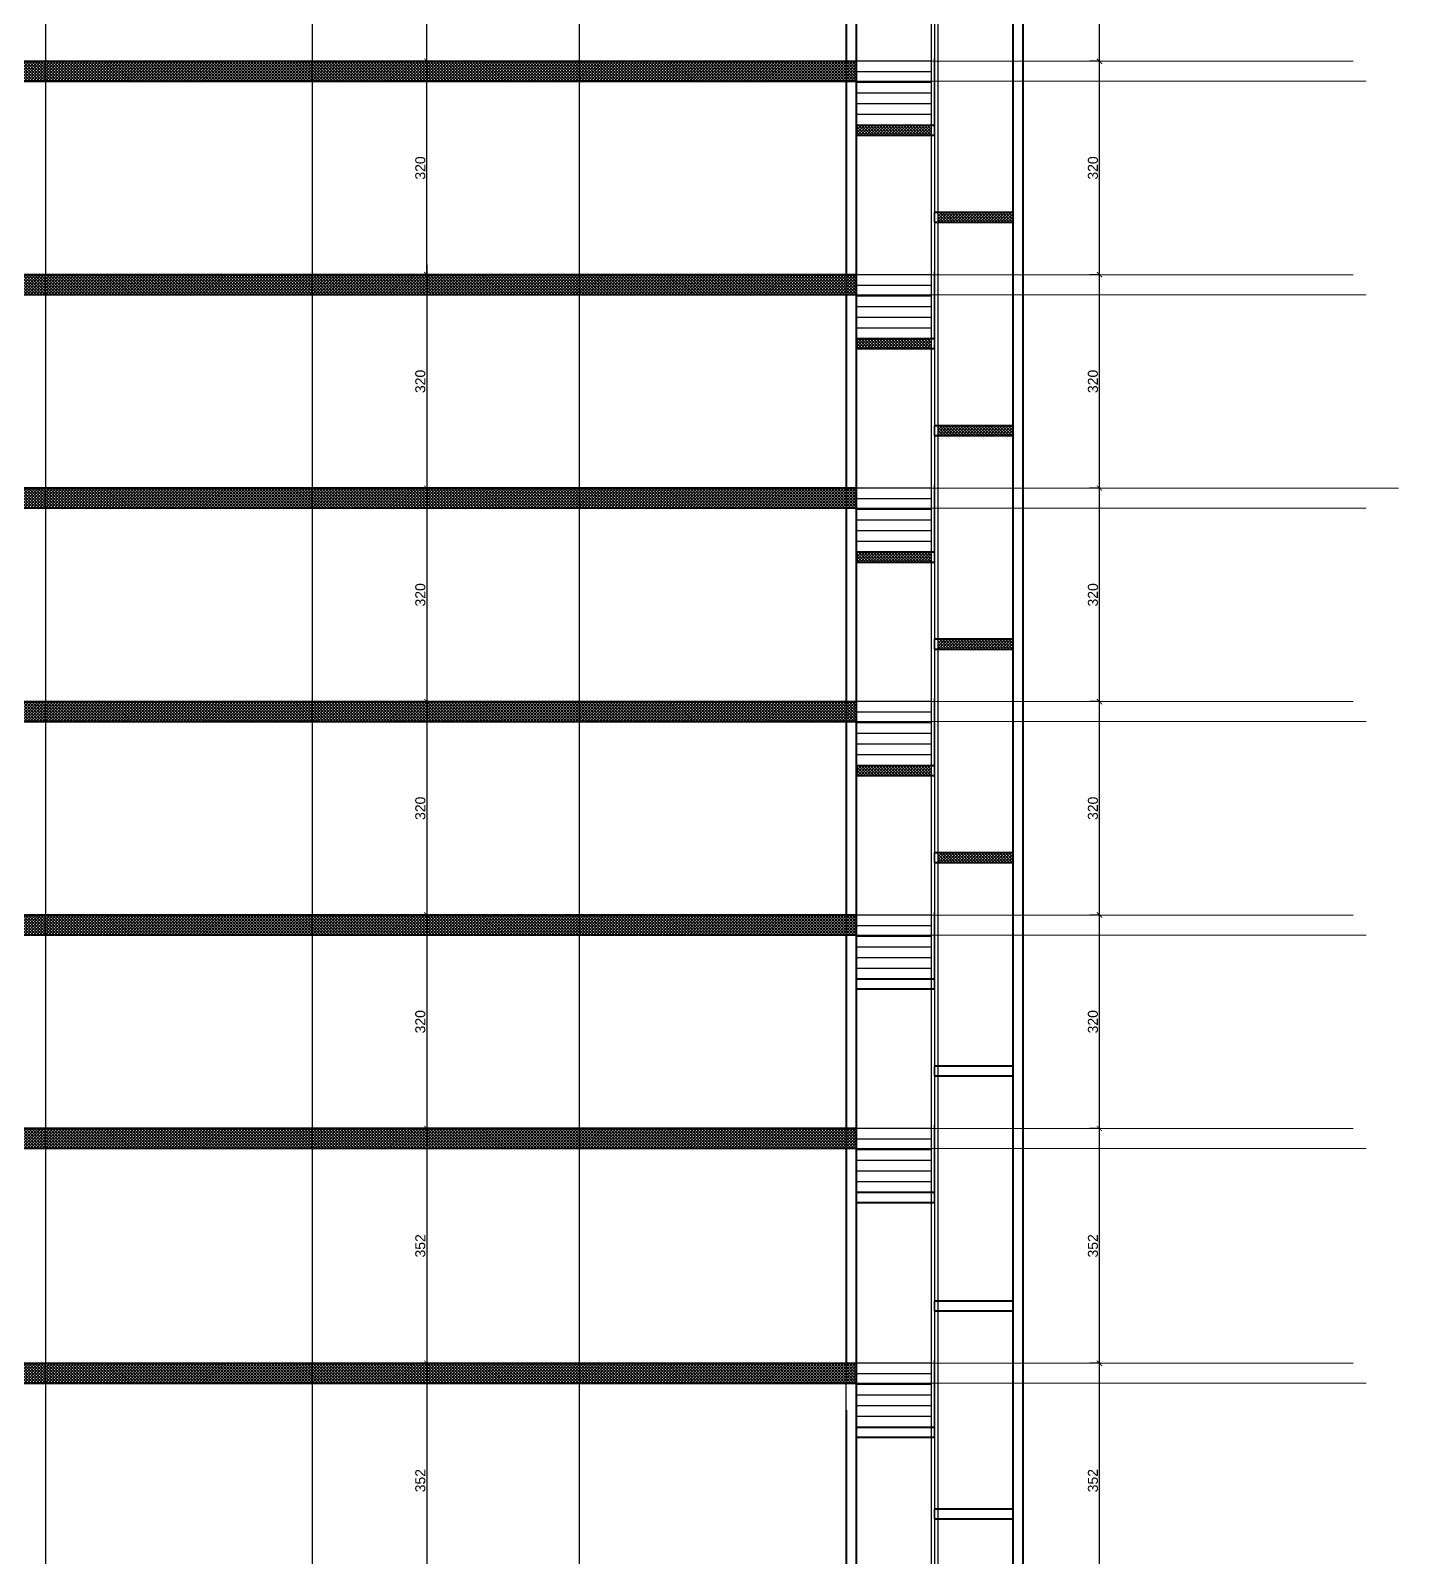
# Model space of a CAD drawing. Extents: x 250879 to 348495, y -51522 to -9360.
# Drawn here: x 290995 to 293046, y -49227 to -46938 of the extents above; entities that cross this region are included whole.
import ezdxf

# ---------------------------------------------------------------- set-up
doc = ezdxf.new("R2010")
doc.units = 0
doc.layers.get('0').update_dxf_attribs({"linetype": 'CONTINUOUS'})
doc.layers.get('DEFPOINTS').update_dxf_attribs({"color": 9, "linetype": 'CONTINUOUS'})
for name, color, linetype in [('AXIS', 1, 'CONTINUOUS'), ('CURTAIN', 150, 'CONTINUOUS'), ('WALL', 7, 'CONTINUOUS')]:
    doc.layers.add(name, color=color, linetype=linetype)
doc.layers.add('VIS', color=8, linetype='CONTINUOUS', lineweight=18)
doc.styles.get("Standard").update_dxf_attribs({"font": 'sanss___.ttf', "height": 15})
doc.dimstyles.new('STANDARD$0', dxfattribs={"dimscale": 0, "dimtxt": 12, "dimasz": 8, "dimexe": 15, "dimexo": 0.0625, "dimgap": 2, "dimtad": 1, "dimdec": 0, "dimzin": 0, "dimdsep": 46, "dimtxsty": 'Standard', "dimblk1": 'ARCHTICK', "dimblk2": 'ARCHTICK', "dimsah": 1, "dimcen": 0.09, "dimdle": 15, "dimclrd": 3, "dimclre": 3, "dimclrt": 3, "dimazin": 0, "dimtfac": 1, "dimtdec": 0, "dimtofl": 0, "dimtmove": 1, "dimatfit": 3, "dimldrblk": 'ARCHTICK', "dimfxl": 1.0455, "dimfxlon": 1, "dimtolj": 1, "dimtzin": 0, "dimarcsym": 0})
pattern_1 = [(45, (19207.2062, -21847.1652), (-2.24506403, 2.24506403), []), (135, (19207.2062, -21847.1652), (-2.24506403, -2.24506403), [])]

# ---------------------------------------------------------------- blocks, each defined once
blk = doc.blocks.new('_ARCHTICK')
at = {"color": 0, "linetype": 'ByBlock', "const_width": 0.15}
blk.add_lwpolyline([(-0.5, -0.5), (0.5, 0.5)], dxfattribs=at)
blk = doc.blocks.new('*D1991')
at = {"layer": 'DEFPOINTS', "color": 0, "linetype": 'Continuous', "transparency": 16777216}
for p in [(292597.6, -48936.2), (292636.2, -48936.2), (292576.8, -49288.2)]:
    blk.add_point(p, dxfattribs=at)
at = {"layer": 'WALL', "color": 3, "linetype": 'Continuous', "lineweight": -2, "transparency": 16777216}
for p, q in [((292598.6, -48936.2), (292582.6, -48936.2)), ((292597.6, -49303.2), (292597.6, -48921.2)), ((292596.5, -49288.2), (292612.6, -49288.2))]:
    blk.add_line(p, q, dxfattribs=at)
at = {"layer": 'WALL', "color": 3, "linetype": 'Continuous', "lineweight": -2, "transparency": 16777216, "xscale": 8, "yscale": 8, "zscale": 8}
for p, rotation in [((292597.6, -48936.2), 90), ((292597.6, -49288.2), 270)]:
    blk.add_blockref('_ARCHTICK', p, dxfattribs=dict(at, rotation=rotation))
at = {"layer": 'WALL', "color": 3, "linetype": 'Continuous', "transparency": 16777216, "insert": (292587.8, -49112.2), "char_height": 15, "attachment_point": 5, "rotation": 90}
blk.add_mtext('\\A1;352', dxfattribs=at)
blk = doc.blocks.new('*D1992')
at = {"layer": 'DEFPOINTS', "color": 0, "linetype": 'Continuous', "transparency": 16777216}
for p in [(292597.6, -48584.2), (292636.2, -48584.2), (292636.2, -48936.2)]:
    blk.add_point(p, dxfattribs=at)
at = {"layer": 'WALL', "color": 3, "linetype": 'Continuous', "lineweight": -2, "transparency": 16777216}
for p, q in [((292597.6, -48951.2), (292597.6, -48569.2)), ((292598.6, -48584.2), (292582.6, -48584.2)), ((292598.6, -48936.2), (292582.6, -48936.2))]:
    blk.add_line(p, q, dxfattribs=at)
at = {"layer": 'WALL', "color": 3, "linetype": 'Continuous', "lineweight": -2, "transparency": 16777216, "xscale": 8, "yscale": 8, "zscale": 8}
for p, rotation in [((292597.6, -48584.2), 90), ((292597.6, -48936.2), 270)]:
    blk.add_blockref('_ARCHTICK', p, dxfattribs=dict(at, rotation=rotation))
at = {"layer": 'WALL', "color": 3, "linetype": 'Continuous', "transparency": 16777216, "insert": (292587.8, -48760.2), "char_height": 15, "attachment_point": 5, "rotation": 90}
blk.add_mtext('\\A1;352', dxfattribs=at)
blk = doc.blocks.new('*D1993')
at = {"layer": 'DEFPOINTS', "color": 0, "linetype": 'Continuous', "transparency": 16777216}
for p in [(292597.6, -48264.2), (292636.2, -48264.2), (292636.2, -48584.2)]:
    blk.add_point(p, dxfattribs=at)
at = {"layer": 'WALL', "color": 3, "linetype": 'Continuous', "lineweight": -2, "transparency": 16777216}
for p, q in [((292597.6, -48599.2), (292597.6, -48249.2)), ((292598.6, -48264.2), (292582.6, -48264.2)), ((292598.6, -48584.2), (292582.6, -48584.2))]:
    blk.add_line(p, q, dxfattribs=at)
at = {"layer": 'WALL', "color": 3, "linetype": 'Continuous', "lineweight": -2, "transparency": 16777216, "xscale": 8, "yscale": 8, "zscale": 8}
for p, rotation in [((292597.6, -48264.2), 90), ((292597.6, -48584.2), 270)]:
    blk.add_blockref('_ARCHTICK', p, dxfattribs=dict(at, rotation=rotation))
at = {"layer": 'WALL', "color": 3, "linetype": 'Continuous', "transparency": 16777216, "insert": (292587.8, -48424.2), "char_height": 15, "attachment_point": 5, "rotation": 90}
blk.add_mtext('\\A1;320', dxfattribs=at)
blk = doc.blocks.new('*D1994')
at = {"layer": 'DEFPOINTS', "color": 0, "linetype": 'Continuous', "transparency": 16777216}
for p in [(292597.6, -47624.2), (292636.2, -47624.2), (292636.2, -47944.2)]:
    blk.add_point(p, dxfattribs=at)
at = {"layer": 'WALL', "color": 3, "linetype": 'Continuous', "lineweight": -2, "transparency": 16777216}
for p, q in [((292597.6, -47959.2), (292597.6, -47609.2)), ((292598.6, -47624.2), (292582.6, -47624.2)), ((292598.6, -47944.2), (292582.6, -47944.2))]:
    blk.add_line(p, q, dxfattribs=at)
at = {"layer": 'WALL', "color": 3, "linetype": 'Continuous', "lineweight": -2, "transparency": 16777216, "xscale": 8, "yscale": 8, "zscale": 8}
for p, rotation in [((292597.6, -47624.2), 90), ((292597.6, -47944.2), 270)]:
    blk.add_blockref('_ARCHTICK', p, dxfattribs=dict(at, rotation=rotation))
at = {"layer": 'WALL', "color": 3, "linetype": 'Continuous', "transparency": 16777216, "insert": (292587.8, -47784.2), "char_height": 15, "attachment_point": 5, "rotation": 90}
blk.add_mtext('\\A1;320', dxfattribs=at)
blk = doc.blocks.new('*D1995')
at = {"layer": 'DEFPOINTS', "color": 0, "linetype": 'Continuous', "transparency": 16777216}
for p in [(292597.6, -47304.2), (292597.6, -47304.2), (292597.6, -47624.2)]:
    blk.add_point(p, dxfattribs=at)
at = {"layer": 'WALL', "color": 3, "linetype": 'Continuous', "lineweight": -2, "transparency": 16777216}
for p, q in [((292597.6, -47639.2), (292597.6, -47289.2)), ((292597.6, -47304.2), (292582.6, -47304.2)), ((292597.6, -47624.2), (292582.6, -47624.2))]:
    blk.add_line(p, q, dxfattribs=at)
at = {"layer": 'WALL', "color": 3, "linetype": 'Continuous', "lineweight": -2, "transparency": 16777216, "xscale": 8, "yscale": 8, "zscale": 8}
for p, rotation in [((292597.6, -47304.2), 90), ((292597.6, -47624.2), 270)]:
    blk.add_blockref('_ARCHTICK', p, dxfattribs=dict(at, rotation=rotation))
at = {"layer": 'WALL', "color": 3, "linetype": 'Continuous', "transparency": 16777216, "insert": (292587.8, -47464.2), "char_height": 15, "attachment_point": 5, "rotation": 90}
blk.add_mtext('\\A1;320', dxfattribs=at)
blk = doc.blocks.new('*D1996')
at = {"layer": 'DEFPOINTS', "color": 0, "linetype": 'Continuous', "transparency": 16777216}
for p in [(292597.6, -46984.2), (292597.6, -46984.2), (292597.6, -47304.2)]:
    blk.add_point(p, dxfattribs=at)
at = {"layer": 'WALL', "color": 3, "linetype": 'Continuous', "lineweight": -2, "transparency": 16777216}
for p, q in [((292597.6, -47319.2), (292597.6, -46969.2)), ((292597.6, -46984.2), (292582.6, -46984.2)), ((292597.6, -47304.2), (292582.6, -47304.2))]:
    blk.add_line(p, q, dxfattribs=at)
at = {"layer": 'WALL', "color": 3, "linetype": 'Continuous', "lineweight": -2, "transparency": 16777216, "xscale": 8, "yscale": 8, "zscale": 8}
for p, rotation in [((292597.6, -46984.2), 90), ((292597.6, -47304.2), 270)]:
    blk.add_blockref('_ARCHTICK', p, dxfattribs=dict(at, rotation=rotation))
at = {"layer": 'WALL', "color": 3, "linetype": 'Continuous', "transparency": 16777216, "insert": (292587.8, -47144.2), "char_height": 15, "attachment_point": 5, "rotation": 90}
blk.add_mtext('\\A1;320', dxfattribs=at)
blk = doc.blocks.new('*D1999')
at = {"layer": 'DEFPOINTS', "color": 0, "linetype": 'Continuous', "transparency": 16777216}
for p in [(292597.6, -47944.2), (292597.6, -47944.2), (292597.6, -48264.2)]:
    blk.add_point(p, dxfattribs=at)
at = {"layer": 'WALL', "color": 3, "linetype": 'Continuous', "lineweight": -2, "transparency": 16777216}
for p, q in [((292597.6, -48279.2), (292597.6, -47929.2)), ((292597.6, -47944.2), (292582.6, -47944.2)), ((292597.6, -48264.2), (292582.6, -48264.2))]:
    blk.add_line(p, q, dxfattribs=at)
at = {"layer": 'WALL', "color": 3, "linetype": 'Continuous', "lineweight": -2, "transparency": 16777216, "xscale": 8, "yscale": 8, "zscale": 8}
for p, rotation in [((292597.6, -47944.2), 90), ((292597.6, -48264.2), 270)]:
    blk.add_blockref('_ARCHTICK', p, dxfattribs=dict(at, rotation=rotation))
at = {"layer": 'WALL', "color": 3, "linetype": 'Continuous', "transparency": 16777216, "insert": (292587.8, -48104.2), "char_height": 15, "attachment_point": 5, "rotation": 90}
blk.add_mtext('\\A1;320', dxfattribs=at)
blk = doc.blocks.new('*D2002')
at = {"layer": 'DEFPOINTS', "color": 0, "linetype": 'Continuous', "transparency": 16777216}
for p in [(292597.6, -46664.2), (292597.6, -46664.2), (292597.6, -46984.2)]:
    blk.add_point(p, dxfattribs=at)
at = {"layer": 'WALL', "color": 3, "linetype": 'Continuous', "lineweight": -2, "transparency": 16777216}
for p, q in [((292597.6, -46999.2), (292597.6, -46649.2)), ((292597.6, -46664.2), (292582.6, -46664.2)), ((292597.6, -46984.2), (292582.6, -46984.2))]:
    blk.add_line(p, q, dxfattribs=at)
at = {"layer": 'WALL', "color": 3, "linetype": 'Continuous', "lineweight": -2, "transparency": 16777216, "xscale": 8, "yscale": 8, "zscale": 8}
for p, rotation in [((292597.6, -46664.2), 90), ((292597.6, -46984.2), 270)]:
    blk.add_blockref('_ARCHTICK', p, dxfattribs=dict(at, rotation=rotation))
at = {"layer": 'WALL', "color": 3, "linetype": 'Continuous', "transparency": 16777216, "insert": (292587.8, -46824.2), "char_height": 15, "attachment_point": 5, "rotation": 90}
blk.add_mtext('\\A1;320', dxfattribs=at)
blk = doc.blocks.new('*D2005')
at = {"layer": 'DEFPOINTS', "color": 0, "linetype": 'Continuous', "transparency": 16777216}
for p in [(291589.1, -46984.2), (291589.1, -46984.2), (291589.1, -47304.2)]:
    blk.add_point(p, dxfattribs=at)
at = {"layer": 'WALL', "color": 3, "linetype": 'Continuous', "lineweight": -2, "transparency": 16777216}
for p, q in [((291589.1, -47319.2), (291589.1, -46969.2)), ((291589.1, -46984.2), (291574.1, -46984.2)), ((291589.1, -47304.2), (291574.1, -47304.2))]:
    blk.add_line(p, q, dxfattribs=at)
at = {"layer": 'WALL', "color": 3, "linetype": 'Continuous', "lineweight": -2, "transparency": 16777216, "xscale": 8, "yscale": 8, "zscale": 8}
for p, rotation in [((291589.1, -46984.2), 90), ((291589.1, -47304.2), 270)]:
    blk.add_blockref('_ARCHTICK', p, dxfattribs=dict(at, rotation=rotation))
at = {"layer": 'WALL', "color": 3, "linetype": 'Continuous', "transparency": 16777216, "insert": (291579.3, -47144.2), "char_height": 15, "attachment_point": 5, "rotation": 90}
blk.add_mtext('\\A1;320', dxfattribs=at)
blk = doc.blocks.new('*D2006')
at = {"layer": 'DEFPOINTS', "color": 0, "linetype": 'Continuous', "transparency": 16777216}
for p in [(291564.9, -46664.2), (291589.1, -46664.2), (291589.1, -46984.2)]:
    blk.add_point(p, dxfattribs=at)
at = {"layer": 'WALL', "color": 3, "linetype": 'Continuous', "lineweight": -2, "transparency": 16777216}
for p, q in [((291589.1, -46999.2), (291589.1, -46649.2)), ((291588, -46664.2), (291604.1, -46664.2)), ((291589.1, -46984.2), (291574.1, -46984.2))]:
    blk.add_line(p, q, dxfattribs=at)
at = {"layer": 'WALL', "color": 3, "linetype": 'Continuous', "lineweight": -2, "transparency": 16777216, "xscale": 8, "yscale": 8, "zscale": 8}
for p, rotation in [((291589.1, -46664.2), 90), ((291589.1, -46984.2), 270)]:
    blk.add_blockref('_ARCHTICK', p, dxfattribs=dict(at, rotation=rotation))
at = {"layer": 'WALL', "color": 3, "linetype": 'Continuous', "transparency": 16777216, "insert": (291579.3, -46824.2), "char_height": 15, "attachment_point": 5, "rotation": 90}
blk.add_mtext('\\A1;320', dxfattribs=at)
blk = doc.blocks.new('*D2009')
at = {"layer": 'DEFPOINTS', "color": 0, "linetype": 'Continuous', "transparency": 16777216}
for p in [(291589.1, -47304.2), (291589.1, -47624.2), (291589.1, -47624.2)]:
    blk.add_point(p, dxfattribs=at)
at = {"layer": 'WALL', "color": 3, "linetype": 'Continuous', "lineweight": -2, "transparency": 16777216}
for p, q in [((291589.1, -47289.2), (291589.1, -47639.2)), ((291589.1, -47304.2), (291574.1, -47304.2)), ((291589.1, -47624.2), (291574.1, -47624.2))]:
    blk.add_line(p, q, dxfattribs=at)
at = {"layer": 'WALL', "color": 3, "linetype": 'Continuous', "lineweight": -2, "transparency": 16777216, "xscale": 8, "yscale": 8, "zscale": 8}
for p, rotation in [((291589.1, -47304.2), 90), ((291589.1, -47624.2), 270)]:
    blk.add_blockref('_ARCHTICK', p, dxfattribs=dict(at, rotation=rotation))
at = {"layer": 'WALL', "color": 3, "linetype": 'Continuous', "transparency": 16777216, "insert": (291579.3, -47464.2), "char_height": 15, "attachment_point": 5, "rotation": 90}
blk.add_mtext('\\A1;320', dxfattribs=at)
blk = doc.blocks.new('*D2010')
at = {"layer": 'DEFPOINTS', "color": 0, "linetype": 'Continuous', "transparency": 16777216}
for p in [(291589.1, -47624.2), (291589.1, -47944.2), (291589.1, -47944.2)]:
    blk.add_point(p, dxfattribs=at)
at = {"layer": 'WALL', "color": 3, "linetype": 'Continuous', "lineweight": -2, "transparency": 16777216}
for p, q in [((291589.1, -47609.2), (291589.1, -47959.2)), ((291589.1, -47624.2), (291574.1, -47624.2)), ((291589.1, -47944.2), (291574.1, -47944.2))]:
    blk.add_line(p, q, dxfattribs=at)
at = {"layer": 'WALL', "color": 3, "linetype": 'Continuous', "lineweight": -2, "transparency": 16777216, "xscale": 8, "yscale": 8, "zscale": 8}
for p, rotation in [((291589.1, -47624.2), 90), ((291589.1, -47944.2), 270)]:
    blk.add_blockref('_ARCHTICK', p, dxfattribs=dict(at, rotation=rotation))
at = {"layer": 'WALL', "color": 3, "linetype": 'Continuous', "transparency": 16777216, "insert": (291579.3, -47784.2), "char_height": 15, "attachment_point": 5, "rotation": 90}
blk.add_mtext('\\A1;320', dxfattribs=at)
blk = doc.blocks.new('*D2011')
at = {"layer": 'DEFPOINTS', "color": 0, "linetype": 'Continuous', "transparency": 16777216}
for p in [(291589.1, -47944.2), (291589.1, -48264.2), (291589.1, -48264.2)]:
    blk.add_point(p, dxfattribs=at)
at = {"layer": 'WALL', "color": 3, "linetype": 'Continuous', "lineweight": -2, "transparency": 16777216}
for p, q in [((291589.1, -47929.2), (291589.1, -48279.2)), ((291589.1, -47944.2), (291574.1, -47944.2)), ((291589.1, -48264.2), (291574.1, -48264.2))]:
    blk.add_line(p, q, dxfattribs=at)
at = {"layer": 'WALL', "color": 3, "linetype": 'Continuous', "lineweight": -2, "transparency": 16777216, "xscale": 8, "yscale": 8, "zscale": 8}
for p, rotation in [((291589.1, -47944.2), 90), ((291589.1, -48264.2), 270)]:
    blk.add_blockref('_ARCHTICK', p, dxfattribs=dict(at, rotation=rotation))
at = {"layer": 'WALL', "color": 3, "linetype": 'Continuous', "transparency": 16777216, "insert": (291579.3, -48104.2), "char_height": 15, "attachment_point": 5, "rotation": 90}
blk.add_mtext('\\A1;320', dxfattribs=at)
blk = doc.blocks.new('*D2012')
at = {"layer": 'DEFPOINTS', "color": 0, "linetype": 'Continuous', "transparency": 16777216}
for p in [(291589.1, -48264.2), (291589.1, -48584.2), (291589.1, -48584.2)]:
    blk.add_point(p, dxfattribs=at)
at = {"layer": 'WALL', "color": 3, "linetype": 'Continuous', "lineweight": -2, "transparency": 16777216}
for p, q in [((291589.1, -48249.2), (291589.1, -48599.2)), ((291589.1, -48264.2), (291574.1, -48264.2)), ((291589.1, -48584.2), (291574.1, -48584.2))]:
    blk.add_line(p, q, dxfattribs=at)
at = {"layer": 'WALL', "color": 3, "linetype": 'Continuous', "lineweight": -2, "transparency": 16777216, "xscale": 8, "yscale": 8, "zscale": 8}
for p, rotation in [((291589.1, -48264.2), 90), ((291589.1, -48584.2), 270)]:
    blk.add_blockref('_ARCHTICK', p, dxfattribs=dict(at, rotation=rotation))
at = {"layer": 'WALL', "color": 3, "linetype": 'Continuous', "transparency": 16777216, "insert": (291579.3, -48424.2), "char_height": 15, "attachment_point": 5, "rotation": 90}
blk.add_mtext('\\A1;320', dxfattribs=at)
blk = doc.blocks.new('*D2013')
at = {"layer": 'DEFPOINTS', "color": 0, "linetype": 'Continuous', "transparency": 16777216}
for p in [(291589.1, -48584.2), (291589.1, -48936.2), (291589.1, -48936.2)]:
    blk.add_point(p, dxfattribs=at)
at = {"layer": 'WALL', "color": 3, "linetype": 'Continuous', "lineweight": -2, "transparency": 16777216}
for p, q in [((291589.1, -48569.2), (291589.1, -48951.2)), ((291589.1, -48584.2), (291574.1, -48584.2)), ((291589.1, -48936.2), (291574.1, -48936.2))]:
    blk.add_line(p, q, dxfattribs=at)
at = {"layer": 'WALL', "color": 3, "linetype": 'Continuous', "lineweight": -2, "transparency": 16777216, "xscale": 8, "yscale": 8, "zscale": 8}
for p, rotation in [((291589.1, -48584.2), 90), ((291589.1, -48936.2), 270)]:
    blk.add_blockref('_ARCHTICK', p, dxfattribs=dict(at, rotation=rotation))
at = {"layer": 'WALL', "color": 3, "linetype": 'Continuous', "transparency": 16777216, "insert": (291579.3, -48760.2), "char_height": 15, "attachment_point": 5, "rotation": 90}
blk.add_mtext('\\A1;352', dxfattribs=at)
blk = doc.blocks.new('*D2014')
at = {"layer": 'DEFPOINTS', "color": 0, "linetype": 'Continuous', "transparency": 16777216}
for p in [(291589.1, -48936.2), (291589.1, -49288.2), (291589.1, -49288.2)]:
    blk.add_point(p, dxfattribs=at)
at = {"layer": 'WALL', "color": 3, "linetype": 'Continuous', "lineweight": -2, "transparency": 16777216}
for p, q in [((291589.1, -48936.2), (291574.1, -48936.2)), ((291589.1, -48921.2), (291589.1, -49303.2)), ((291589.1, -49288.2), (291574.1, -49288.2))]:
    blk.add_line(p, q, dxfattribs=at)
at = {"layer": 'WALL', "color": 3, "linetype": 'Continuous', "lineweight": -2, "transparency": 16777216, "xscale": 8, "yscale": 8, "zscale": 8}
for p, rotation in [((291589.1, -48936.2), 90), ((291589.1, -49288.2), 270)]:
    blk.add_blockref('_ARCHTICK', p, dxfattribs=dict(at, rotation=rotation))
at = {"layer": 'WALL', "color": 3, "linetype": 'Continuous', "transparency": 16777216, "insert": (291579.3, -49112.2), "char_height": 15, "attachment_point": 5, "rotation": 90}
blk.add_mtext('\\A1;352', dxfattribs=at)

msp = doc.modelspace()

# ---------------------------------------------------------------- hatches: boundary and pattern name
at = {"layer": 'AXIS'}
h = msp.add_hatch(dxfattribs=at)
h.set_pattern_fill('ANSI37', color=256, style=0)
h.set_pattern_definition([(45, (19207.2062, -20567.1652), (-2.24506403, 2.24506403), []), (135, (19207.2062, -20567.1652), (-2.24506403, -2.24506403), [])])
h.paths.add_polyline_path([(292232.78876, -46984.17295), (289167.45959, -46984.17295), (289167.45959, -47014.17295), (292232.78876, -47014.17295)])
h = msp.add_hatch(dxfattribs=at)
h.set_pattern_fill('ANSI37', color=256, style=0)
h.set_pattern_definition([(45, (19207.2062, -20887.1652), (-2.24506403, 2.24506403), []), (135, (19207.2062, -20887.1652), (-2.24506403, -2.24506403), [])])
h.paths.add_polyline_path([(292345.37105, -47080.17295), (292232.78876, -47080.17295), (292232.78876, -47095.17295), (292345.37105, -47095.17295)])
h.paths.add_polyline_path([(292467.95335, -47210.60105), (292355.37105, -47210.60105), (292355.37105, -47225.60105), (292467.95335, -47225.60105)])
h = msp.add_hatch(dxfattribs=at)
h.set_pattern_fill('ANSI37', color=256, style=0)
h.set_pattern_definition([(45, (19207.2062, -20887.1652), (-2.24506403, 2.24506403), []), (135, (19207.2062, -20887.1652), (-2.24506403, -2.24506403), [])])
h.paths.add_polyline_path([(292232.78876, -47304.17295), (289167.45959, -47304.17295), (289167.45959, -47334.17295), (292232.78876, -47334.17295)])
h = msp.add_hatch(dxfattribs=at)
h.set_pattern_fill('ANSI37', color=256, style=0)
h.set_pattern_definition([(45, (19207.2062, -21207.1652), (-2.24506403, 2.24506403), []), (135, (19207.2062, -21207.1652), (-2.24506403, -2.24506403), [])])
h.paths.add_polyline_path([(292345.37105, -47400.17295), (292232.78876, -47400.17295), (292232.78876, -47415.17295), (292345.37105, -47415.17295)])
h.paths.add_polyline_path([(292467.95335, -47530.60105), (292355.37105, -47530.60105), (292355.37105, -47545.60105), (292467.95335, -47545.60105)])
h = msp.add_hatch(dxfattribs=at)
h.set_pattern_fill('ANSI37', color=256, style=0)
h.set_pattern_definition([(45, (19207.2062, -21207.1652), (-2.24506403, 2.24506403), []), (135, (19207.2062, -21207.1652), (-2.24506403, -2.24506403), [])])
h.paths.add_polyline_path([(292232.78876, -47624.17295), (289167.45959, -47624.17295), (289167.45959, -47654.17295), (292232.78876, -47654.17295)])
h = msp.add_hatch(dxfattribs=at)
h.set_pattern_fill('ANSI37', color=256, style=0)
h.set_pattern_definition([(45, (19207.2062, -21527.1652), (-2.24506403, 2.24506403), []), (135, (19207.2062, -21527.1652), (-2.24506403, -2.24506403), [])])
h.paths.add_polyline_path([(292345.37105, -47720.17295), (292232.78876, -47720.17295), (292232.78876, -47735.17295), (292345.37105, -47735.17295)])
h.paths.add_polyline_path([(292467.95335, -47850.60105), (292355.37105, -47850.60105), (292355.37105, -47865.60105), (292467.95335, -47865.60105)])
h = msp.add_hatch(dxfattribs=at)
h.set_pattern_fill('ANSI37', color=256, style=0)
h.set_pattern_definition([(45, (19207.2062, -21527.1652), (-2.24506403, 2.24506403), []), (135, (19207.2062, -21527.1652), (-2.24506403, -2.24506403), [])])
h.paths.add_polyline_path([(292232.78876, -47944.17295), (289167.45959, -47944.17295), (289167.45959, -47974.17295), (292232.78876, -47974.17295)])
h = msp.add_hatch(dxfattribs=at)
h.set_pattern_fill('ANSI37', color=256, style=0)
h.set_pattern_definition(pattern_1)
h.paths.add_polyline_path([(292345.37105, -48040.17295), (292232.78876, -48040.17295), (292232.78876, -48055.17295), (292345.37105, -48055.17295)])
h.paths.add_polyline_path([(292467.95335, -48170.60105), (292355.37105, -48170.60105), (292355.37105, -48185.60105), (292467.95335, -48185.60105)])
h = msp.add_hatch(dxfattribs=at)
h.set_pattern_fill('ANSI37', color=256, style=0)
h.set_pattern_definition(pattern_1)
h.paths.add_polyline_path([(292232.78876, -48264.17295), (289167.45959, -48264.17295), (289167.45959, -48294.17295), (292232.78876, -48294.17295)])
h = msp.add_hatch(dxfattribs=at)
h.set_pattern_fill('ANSI37', color=256, style=0)
h.set_pattern_definition([(45, (19207.2062, -22167.1652), (-2.24506403, 2.24506403), []), (135, (19207.2062, -22167.1652), (-2.24506403, -2.24506403), [])])
h.paths.add_polyline_path([(292232.78876, -48584.17295), (289167.45959, -48584.17295), (289167.45959, -48614.17295), (292232.78876, -48614.17295)])
h = msp.add_hatch(dxfattribs=at)
h.set_pattern_fill('ANSI37', color=256, style=0)
h.set_pattern_definition([(45, (19207.2062, -22519.1652), (-2.24506403, 2.24506403), []), (135, (19207.2062, -22519.1652), (-2.24506403, -2.24506403), [])])
h.paths.add_polyline_path([(292232.78876, -48936.17295), (289167.45959, -48936.17295), (289167.45959, -48966.17295), (292232.78876, -48966.17295)])

# ---------------------------------------------------------------- linework, layer by layer
for p, q in [((291017.78876, -50648.17295), (291017.78876, -45795.09533)), ((291417.78876, -50648.17295), (291417.78876, -45795.09533)), ((291817.78876, -50648.17295), (291817.78876, -45795.09533)), ((292217.78876, -50270.36125), (292217.78876, -45795.09533))]:
    msp.add_line(p, q, dxfattribs=at)
at = {"layer": 'CURTAIN', "linetype": 'Continuous'}
for p, q in [((292345.37105, -46664.17295), (292345.37105, -46984.17295)), ((292350.37105, -46664.17295), (292350.37105, -46984.17295)), ((292355.37105, -46664.17295), (292355.37105, -46984.17295)), ((292345.37105, -46984.17295), (292232.78876, -46984.17295)), ((292345.37105, -46984.17295), (292345.37105, -47304.17295)), ((292350.37105, -47080.17295), (292350.37105, -46979.36633)), ((292350.37105, -46984.17295), (292350.37105, -47304.17295)), ((292355.37105, -46984.17295), (292355.37105, -47304.17295)), ((292345.37105, -47000.17295), (292232.78876, -47000.17295)), ((292345.37105, -47016.17295), (292232.78876, -47016.17295)), ((292345.37105, -47032.17295), (292232.78876, -47032.17295)), ((292345.37105, -47048.17295), (292232.78876, -47048.17295)), ((292345.37105, -47064.17295), (292232.78876, -47064.17295)), ((292345.37105, -47304.17295), (292232.78876, -47304.17295)), ((292345.37105, -47304.17295), (292345.37105, -47624.17295)), ((292350.37105, -47400.17295), (292350.37105, -47299.36633)), ((292350.37105, -47304.17295), (292350.37105, -47624.17295)), ((292355.37105, -47304.17295), (292355.37105, -47624.17295)), ((292345.37105, -47320.17295), (292232.78876, -47320.17295)), ((292345.37105, -47336.17295), (292232.78876, -47336.17295)), ((292345.37105, -47352.17295), (292232.78876, -47352.17295)), ((292345.37105, -47368.17295), (292232.78876, -47368.17295)), ((292345.37105, -47384.17295), (292232.78876, -47384.17295)), ((292345.37105, -47624.17295), (292232.78876, -47624.17295)), ((292345.37105, -47624.17295), (292345.37105, -47944.17295)), ((292350.37105, -47720.17295), (292350.37105, -47619.36633)), ((292350.37105, -47624.17295), (292350.37105, -47944.17295)), ((292355.37105, -47624.17295), (292355.37105, -47944.17295)), ((292345.37105, -47640.17295), (292232.78876, -47640.17295)), ((292345.37105, -47656.17295), (292232.78876, -47656.17295)), ((292345.37105, -47672.17295), (292232.78876, -47672.17295)), ((292345.37105, -47688.17295), (292232.78876, -47688.17295)), ((292345.37105, -47704.17295), (292232.78876, -47704.17295)), ((292345.37105, -47944.17295), (292232.78876, -47944.17295)), ((292345.37105, -47944.17295), (292345.37105, -48264.17295)), ((292350.37105, -48040.17295), (292350.37105, -47939.36633)), ((292350.37105, -47944.17295), (292350.37105, -48264.17295)), ((292355.37105, -47944.17295), (292355.37105, -48264.17295)), ((292345.37105, -47960.17295), (292232.78876, -47960.17295)), ((292345.37105, -47976.17295), (292232.78876, -47976.17295)), ((292345.37105, -47992.17295), (292232.78876, -47992.17295)), ((292345.37105, -48008.17295), (292232.78876, -48008.17295)), ((292345.37105, -48024.17295), (292232.78876, -48024.17295)), ((292345.37105, -48264.17295), (292232.78876, -48264.17295)), ((292345.37105, -48264.17295), (292345.37105, -48584.17295)), ((292350.37105, -48360.17295), (292350.37105, -48259.36633)), ((292350.37105, -48264.17295), (292350.37105, -48584.17295)), ((292355.37105, -48264.17295), (292355.37105, -48584.17295)), ((292345.37105, -48280.17295), (292232.78876, -48280.17295)), ((292345.37105, -48296.17295), (292232.78876, -48296.17295)), ((292345.37105, -48312.17295), (292232.78876, -48312.17295)), ((292345.37105, -48328.17295), (292232.78876, -48328.17295)), ((292345.37105, -48344.17295), (292232.78876, -48344.17295)), ((292345.37105, -48584.17295), (292232.78876, -48584.17295)), ((292345.37105, -48584.17295), (292345.37105, -48936.17295)), ((292350.37105, -48680.17295), (292350.37105, -48579.36633)), ((292350.37105, -48584.17295), (292350.37105, -48936.17295)), ((292355.37105, -48584.17295), (292355.37105, -48936.17295)), ((292345.37105, -48600.17295), (292232.78876, -48600.17295)), ((292345.37105, -48616.17295), (292232.78876, -48616.17295)), ((292345.37105, -48632.17295), (292232.78876, -48632.17295)), ((292345.37105, -48648.17295), (292232.78876, -48648.17295)), ((292345.37105, -48664.17295), (292232.78876, -48664.17295)), ((292345.37105, -48936.17295), (292232.78876, -48936.17295)), ((292345.37105, -48936.17295), (292345.37105, -49288.17295)), ((292350.37105, -49032.17295), (292350.37105, -48931.36633)), ((292350.37105, -48936.17295), (292350.37105, -49288.17295)), ((292355.37105, -48936.17295), (292355.37105, -49288.17295)), ((292345.37105, -48952.17295), (292232.78876, -48952.17295)), ((292345.37105, -48968.17295), (292232.78876, -48968.17295)), ((292345.37105, -48984.17295), (292232.78876, -48984.17295)), ((292345.37105, -49000.17295), (292232.78876, -49000.17295)), ((292345.37105, -49016.17295), (292232.78876, -49016.17295))]:
    msp.add_line(p, q, dxfattribs=at)
at = {"layer": 'VIS', "ltscale": 0.0001}
for p, q in [((288770.05465, -46984.17295), (292978.1768, -46984.17295)), ((288770.05465, -47014.17295), (292997.64877, -47014.17295)), ((288770.05465, -47014.17295), (292997.64877, -47014.17295)), ((288770.05465, -47304.17295), (292978.1768, -47304.17295)), ((288770.05465, -47334.17295), (292997.64877, -47334.17295)), ((293045.87805, -47624.17295), (288800.22469, -47624.17295)), ((288770.05465, -47654.17295), (292997.64877, -47654.17295)), ((288770.05465, -47944.17295), (292978.1768, -47944.17295)), ((288770.05465, -47944.17295), (292978.1768, -47944.17295)), ((288770.05465, -47974.17295), (292997.64877, -47974.17295)), ((288770.05465, -48264.17295), (292978.1768, -48264.17295)), ((288770.05465, -48294.17295), (292997.64877, -48294.17295)), ((288770.05465, -48584.17295), (292978.1768, -48584.17295)), ((288770.05465, -48614.17295), (292997.64877, -48614.17295)), ((288770.05465, -48936.17295), (292978.1768, -48936.17295)), ((288770.05465, -48966.17295), (292997.64877, -48966.17295))]:
    msp.add_line(p, q, dxfattribs=at)
at = {"layer": 'WALL', "linetype": 'Continuous'}
for p, q in [((292345.37105, -47080.17295), (292232.78876, -47080.17295)), ((292345.37105, -47400.17295), (292232.78876, -47400.17295)), ((292345.37105, -47720.17295), (292232.78876, -47720.17295)), ((292345.37105, -48040.17295), (292232.78876, -48040.17295)), ((292345.37105, -48360.17295), (292232.78876, -48360.17295)), ((292345.37105, -48680.17295), (292232.78876, -48680.17295)), ((292345.37105, -49032.17295), (292232.78876, -49032.17295))]:
    msp.add_line(p, q, dxfattribs=at)
at = {"layer": 'WALL', "linetype": 'Continuous', "const_width": 3}
for points in [[(292232.78876, -45980.57093), (292232.78876, -49318.17295)], [(292232.78876, -46984.17295), (292217.78876, -46984.17295), (292217.78876, -46694.17295)], [(292467.95335, -46694.17295), (292467.95335, -49318.17295), (292232.78876, -49318.17295)], [(292467.95335, -46694.17295), (292467.95335, -50678.17295)], [(292482.95335, -46694.17295), (292482.95335, -50678.17295)], [(292232.78876, -46984.17295), (289167.45959, -46984.17295), (289167.45959, -47014.17295), (292232.78876, -47014.17295), (292232.78876, -46984.17295)], [(292232.78876, -46984.17295), (292232.78876, -49318.17295), (290028.51582, -49318.17295)], [(290817.70647, -49318.17295), (292232.78876, -49318.17295), (292232.78876, -46984.17295)], [(292232.78876, -47304.17295), (292217.78876, -47304.17295), (292217.78876, -47014.17295)], [(292232.78876, -47080.17295), (292350.37105, -47080.17295)], [(292232.78876, -47095.17295), (292350.37105, -47095.17295)], [(292467.95335, -47210.60105), (292350.37105, -47210.60105)], [(292467.95335, -47225.60105), (292350.37105, -47225.60105)], [(292232.78876, -47304.17295), (289167.45959, -47304.17295), (289167.45959, -47334.17295), (292232.78876, -47334.17295), (292232.78876, -47304.17295)], [(292232.78876, -47304.17295), (292232.78876, -49670.17295), (290028.51582, -49670.17295)], [(292232.78876, -47624.17295), (292217.78876, -47624.17295), (292217.78876, -47334.17295)], [(292232.78876, -47400.17295), (292350.37105, -47400.17295)], [(292232.78876, -47415.17295), (292350.37105, -47415.17295)], [(292467.95335, -47530.60105), (292350.37105, -47530.60105)], [(292467.95335, -47545.60105), (292350.37105, -47545.60105)], [(292232.78876, -47624.17295), (289167.45959, -47624.17295), (289167.45959, -47654.17295), (292232.78876, -47654.17295), (292232.78876, -47624.17295)], [(292232.78876, -47624.17295), (292232.78876, -50022.17295), (289397.45959, -50022.17295), (289397.45959, -49318.17295)], [(292232.78876, -47944.17295), (292217.78876, -47944.17295), (292217.78876, -47654.17295)], [(292232.78876, -47720.17295), (292350.37105, -47720.17295)], [(292232.78876, -47735.17295), (292350.37105, -47735.17295)], [(292467.95335, -47850.60105), (292350.37105, -47850.60105)], [(292467.95335, -47865.60105), (292350.37105, -47865.60105)], [(292232.78876, -47944.17295), (289167.45959, -47944.17295), (289167.45959, -47974.17295), (292232.78876, -47974.17295), (292232.78876, -47944.17295)], [(292232.78876, -48264.17295), (292217.78876, -48264.17295), (292217.78876, -47974.17295)], [(292232.78876, -48040.17295), (292350.37105, -48040.17295)], [(292232.78876, -48055.17295), (292350.37105, -48055.17295)], [(292467.95335, -48170.60105), (292350.37105, -48170.60105)], [(292467.95335, -48185.60105), (292350.37105, -48185.60105)], [(292232.78876, -48264.17295), (289167.45959, -48264.17295), (289167.45959, -48294.17295), (292232.78876, -48294.17295), (292232.78876, -48264.17295)], [(292232.78876, -48584.17295), (292217.78876, -48584.17295), (292217.78876, -48294.17295)], [(292232.78876, -48360.17295), (292350.37105, -48360.17295)], [(292232.78876, -48375.17295), (292350.37105, -48375.17295)], [(292467.95335, -48490.60105), (292350.37105, -48490.60105)], [(292467.95335, -48505.60105), (292350.37105, -48505.60105)], [(292232.78876, -48584.17295), (289167.45959, -48584.17295), (289167.45959, -48614.17295), (292232.78876, -48614.17295), (292232.78876, -48584.17295)], [(292232.78876, -48936.17295), (292217.78876, -48936.17295), (292217.78876, -48614.17295)], [(292232.78876, -48680.17295), (292350.37105, -48680.17295)], [(292232.78876, -48695.17295), (292350.37105, -48695.17295)], [(292467.95335, -48842.60105), (292350.37105, -48842.60105)], [(292467.95335, -48857.60105), (292350.37105, -48857.60105)], [(292232.78876, -48936.17295), (289167.45959, -48936.17295), (289167.45959, -48966.17295), (292232.78876, -48966.17295), (292232.78876, -48936.17295)], [(292232.78876, -49288.17295), (292217.78876, -49288.17295), (292217.78876, -49006.17295)], [(292232.78876, -49032.17295), (292350.37105, -49032.17295)], [(292232.78876, -49047.17295), (292350.37105, -49047.17295)], [(292467.95335, -49154.60105), (292350.37105, -49154.60105)], [(292467.95335, -49169.60105), (292350.37105, -49169.60105)]]:
    msp.add_lwpolyline(points, dxfattribs=at)
at = {"layer": 'WALL', "linetype": 'Continuous'}
for points in [[(292232.78876, -46984.17295), (289167.45959, -46984.17295), (289167.45959, -47014.17295), (292232.78876, -47014.17295)], [(292350.37105, -47080.17295), (292232.78876, -47080.17295), (292232.78876, -47095.17295), (292350.37105, -47095.17295)], [(292350.37105, -47210.60105), (292467.95335, -47210.60105), (292467.95335, -47225.60105), (292350.37105, -47225.60105)], [(292232.78876, -47304.17295), (289167.45959, -47304.17295), (289167.45959, -47334.17295), (292232.78876, -47334.17295)], [(292350.37105, -47400.17295), (292232.78876, -47400.17295), (292232.78876, -47415.17295), (292350.37105, -47415.17295)], [(292350.37105, -47530.60105), (292467.95335, -47530.60105), (292467.95335, -47545.60105), (292350.37105, -47545.60105)], [(292232.78876, -47624.17295), (289167.45959, -47624.17295), (289167.45959, -47654.17295), (292232.78876, -47654.17295)], [(292350.37105, -47720.17295), (292232.78876, -47720.17295), (292232.78876, -47735.17295), (292350.37105, -47735.17295)], [(292350.37105, -47850.60105), (292467.95335, -47850.60105), (292467.95335, -47865.60105), (292350.37105, -47865.60105)], [(292232.78876, -47944.17295), (289167.45959, -47944.17295), (289167.45959, -47974.17295), (292232.78876, -47974.17295)], [(292350.37105, -48040.17295), (292232.78876, -48040.17295), (292232.78876, -48055.17295), (292350.37105, -48055.17295)], [(292350.37105, -48170.60105), (292467.95335, -48170.60105), (292467.95335, -48185.60105), (292350.37105, -48185.60105)], [(292232.78876, -48264.17295), (289167.45959, -48264.17295), (289167.45959, -48294.17295), (292232.78876, -48294.17295)], [(292350.37105, -48360.17295), (292232.78876, -48360.17295), (292232.78876, -48375.17295), (292350.37105, -48375.17295)], [(292350.37105, -48490.60105), (292467.95335, -48490.60105), (292467.95335, -48505.60105), (292350.37105, -48505.60105)], [(292232.78876, -48584.17295), (289167.45959, -48584.17295), (289167.45959, -48614.17295), (292232.78876, -48614.17295)], [(292350.37105, -48680.17295), (292232.78876, -48680.17295), (292232.78876, -48695.17295), (292350.37105, -48695.17295)], [(292350.37105, -48842.60105), (292467.95335, -48842.60105), (292467.95335, -48857.60105), (292350.37105, -48857.60105)], [(292232.78876, -48936.17295), (289167.45959, -48936.17295), (289167.45959, -48966.17295), (292232.78876, -48966.17295)], [(292350.37105, -49032.17295), (292232.78876, -49032.17295), (292232.78876, -49047.17295), (292350.37105, -49047.17295)], [(292350.37105, -49154.60105), (292467.95335, -49154.60105), (292467.95335, -49169.60105), (292350.37105, -49169.60105)]]:
    msp.add_lwpolyline(points, close=True, dxfattribs=at)
for points in [[(292232.78876, -46984.17295), (292232.78876, -49318.17295), (289397.45959, -49318.17295), (289397.45959, -46984.17295)], [(292232.78876, -47304.17295), (292232.78876, -49670.17295), (290028.51582, -49670.17295)], [(292232.78876, -47624.17295), (292232.78876, -50022.17295), (289397.45959, -50022.17295), (289397.45959, -47624.17295)]]:
    msp.add_lwpolyline(points, dxfattribs=at)

# ---------------------------------------------------------------- dimensions: what is measured, and where the dimension line sits
for base, p1, p2, picture, middle in [((291589.06783, -46664.17295), (291589.06783, -46984.17295), (291564.92285, -46664.17295), '*D2006', (291579.3312, -46824.17295)), ((292597.57863, -46664.17295), (292597.57863, -46984.17295), (292597.57863, -46664.17295), '*D2002', (292587.84201, -46824.17295)), ((291589.06783, -46984.17295), (291589.06783, -47304.17295), (291589.06783, -46984.17295), '*D2005', (291579.3312, -47144.17295)), ((292597.57863, -46984.17295), (292597.57863, -47304.17295), (292597.57863, -46984.17295), '*D1996', (292587.84201, -47144.17295)), ((291589.06783, -47624.17295), (291589.06783, -47304.17295), (291589.06783, -47624.17295), '*D2009', (291579.3312, -47464.17295)), ((292597.57863, -47304.17295), (292597.57863, -47624.17295), (292597.57863, -47304.17295), '*D1995', (292587.84201, -47464.17295)), ((291589.06783, -47944.17295), (291589.06783, -47624.17295), (291589.06783, -47944.17295), '*D2010', (291579.3312, -47784.17295)), ((292597.57863, -47624.17295), (292636.17896, -47944.17295), (292636.17896, -47624.17295), '*D1994', (292587.84201, -47784.17295)), ((291589.06783, -48264.17295), (291589.06783, -47944.17295), (291589.06783, -48264.17295), '*D2011', (291579.3312, -48104.17295)), ((292597.57863, -47944.17295), (292597.57863, -48264.17295), (292597.57863, -47944.17295), '*D1999', (292587.84201, -48104.17295)), ((291589.06783, -48584.17295), (291589.06783, -48264.17295), (291589.06783, -48584.17295), '*D2012', (291579.3312, -48424.17295)), ((292597.57863, -48264.17295), (292636.17896, -48584.17295), (292636.17896, -48264.17295), '*D1993', (292587.84201, -48424.17295)), ((291589.06783, -48936.17295), (291589.06783, -48584.17295), (291589.06783, -48936.17295), '*D2013', (291579.3312, -48760.17295)), ((292597.57863, -48584.17295), (292636.17896, -48936.17295), (292636.17896, -48584.17295), '*D1992', (292587.84201, -48760.17295)), ((291589.06783, -49288.17295), (291589.06783, -48936.17295), (291589.06783, -49288.17295), '*D2014', (291579.3312, -49112.17295)), ((292597.57863, -48936.17295), (292576.79379, -49288.17295), (292636.17896, -48936.17295), '*D1991', (292587.84201, -49112.17295))]:
    dim = msp.add_linear_dim(base=base, p1=p1, p2=p2, angle=90, dimstyle='STANDARD$0', override={"dimscale": 1}, dxfattribs=at)
    dim.commit()
    dim.dimension.update_dxf_attribs({"geometry": picture, "text_midpoint": middle})

doc.saveas('drawing.dxf')
